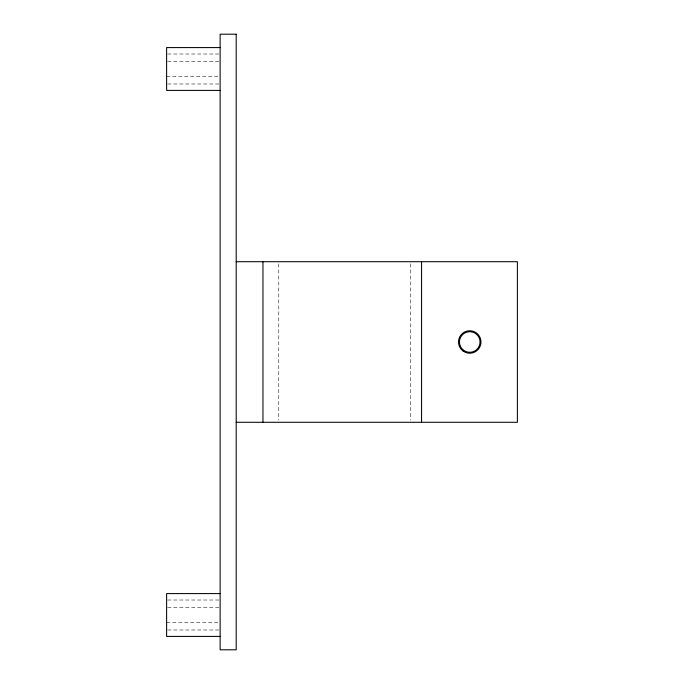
<?xml version="1.0" encoding="UTF-8"?>
<svg xmlns="http://www.w3.org/2000/svg" width="684" height="684" viewBox="0 0 684 684"><rect width="100%" height="100%" fill="white"/><g stroke="black" fill="none" stroke-linecap="round" stroke-linejoin="round"><path stroke-width="0.51" stroke-dasharray="3.42 2.56" d="M167.657 54.01L219.094 54.01M167.657 61.5L219.094 61.5M166.614 76.488L219.094 76.488M167.657 83.987L219.094 83.987M167.657 600.013L219.094 600.013M167.657 607.512L219.094 607.512M166.614 622.5L219.094 622.5M167.657 629.99L219.094 629.99M410.332 263.827L410.332 420.173M278.781 263.827L278.781 420.173"/><path stroke-width="1.03" d="M220.137 47.581L166.614 47.581L166.614 90.408L220.137 90.408M236.202 261.707L517.386 261.707L517.386 422.293L236.202 422.293M220.137 593.592L166.614 593.592L166.614 636.419L220.137 636.419M421.566 261.707L421.566 422.293M262.964 261.707L262.964 422.293M236.202 34.2L220.137 34.2L220.137 649.8L236.202 649.8L236.202 34.2M463.239 351.166A11.243 11.243 0 0 0 480.938 343.052A11.243 11.243 0 0 0 465.052 331.783A11.243 11.243 0 0 0 463.239 351.166M463.641 350.302A10.303 10.303 0 0 0 479.98 343.129A10.303 10.303 0 0 0 465.599 332.569A10.303 10.303 0 0 0 463.641 350.302"/></g></svg>
